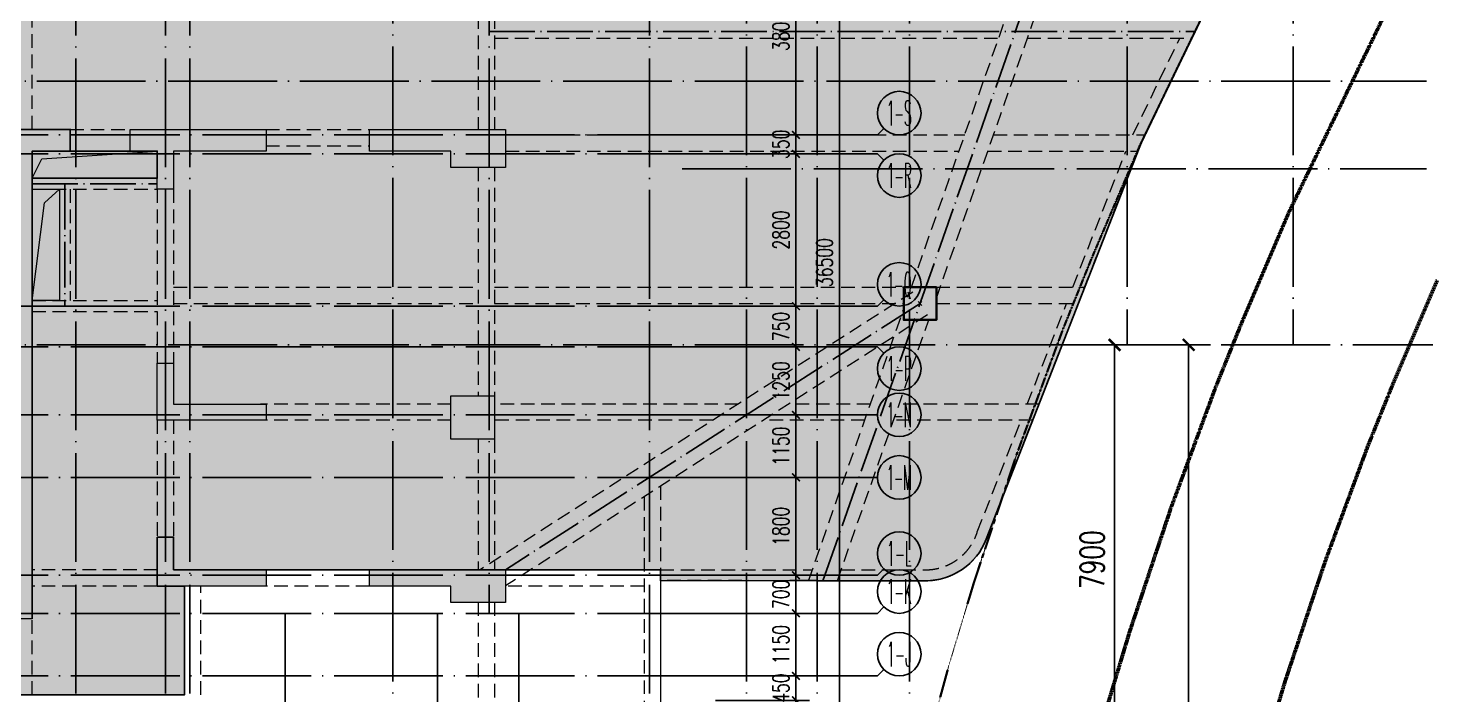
# Model space of a CAD drawing. Header units: millimetres. Extents: x 1089227 to 13101469, y 618865 to 10240562.
# Drawn here: x 2855673 to 2881501, y 4931275 to 4943538 of the extents above; entities that cross this region are included whole.
import ezdxf
from ezdxf.enums import TextEntityAlignment as Align

# ---------------------------------------------------------------- set-up
doc = ezdxf.new("R2010")
doc.units = ezdxf.units.MM
doc.header["$LTSCALE"] = 1000
doc.header["$PDMODE"] = 3
doc.header["$PDSIZE"] = 200
for name, pattern in [('A09-G-CTRL-用地红线+建筑退线_设计区$0$A02-G-MAIN-用地红线+退线_设计区$0$Redline1', [20, 10, -2, 2, -2, 2, -2]), ('A09-G-CTRL-用地红线+建筑退线_设计区$0$Controlline1', [12.799999999999999, 8, -1.6, 1.6, -1.6]), ('DOTE', [2.4200000000000004, 2, -0.2, 0.02, -0.2]), ('GB_DASHDOT3', [1.0675, 0.84, -0.105, 0.0175, -0.105]), ('HIDDEN', [0.375, 0.25, -0.125])]:
    doc.linetypes.add(name, pattern=pattern)
doc.layers.get('0').update_dxf_attribs({"linetype": 'CONTINUOUS'})
doc.layers.get('Defpoints').update_dxf_attribs({"linetype": 'CONTINUOUS'})
for name, color, linetype, lineweight in [('A09-G-CTRL-用地红线+建筑退线_设计区$0$Z-REDL(用地红线)', 10, 'CONTINUOUS', 60), ('A09-G-CTRL-用地红线+建筑退线_设计区$0$Z-REDL-CTRL(建筑控制线)', 40, 'CONTINUOUS', 35), ('S-BEAM-DASH', 4, 'HIDDEN', 0), ('S-BEAM-SE-DASH', 3, 'HIDDEN', 0), ('S-COLU', 30, 'CONTINUOUS', 0), ('S-HOLE', 11, 'CONTINUOUS', 0), ('S-SLAB-HATCH', 73, 'CONTINUOUS', 0), ('S-WALL', 31, 'CONTINUOUS', 0)]:
    doc.layers.add(name, color=color, linetype=linetype, lineweight=lineweight)
for name, color, linetype in [('AXIS', 3, 'CONTINUOUS'), ('AXIS_TEXT', 7, 'CONTINUOUS'), ('C-H', 8, 'CONTINUOUS'), ('DOTE', 1, 'DOTE'), ('PUB_DIM', 3, 'CONTINUOUS'), ('S-GRID-DE', 11, 'GB_DASHDOT3'), ('单形心', 4, 'CONTINUOUS'), ('降板范围', 7, 'CONTINUOUS')]:
    doc.layers.add(name, color=color, linetype=linetype)
doc.styles.add('_TCH_AXIS', font='COMPLEX', dxfattribs={"bigfont": 'AllInOneBig.shx'})
doc.styles.add('_TCH_DIM_T3', font='SIMPLEX', dxfattribs={"width": 0.7058823529411765, "bigfont": 'AllInOneBig.shx'})
doc.styles.add('COMPLEX', font='COMPLEX', dxfattribs={"bigfont": 'AllInOneBig.shx'})
doc.dimstyles.new('_TCH_ARCH&&100', dxfattribs={"dimtxt": 297.5, "dimasz": 100, "dimexe": 250, "dimexo": 300, "dimgap": 126.25, "dimtad": 1, "dimdec": 0, "dimzin": 0, "dimdsep": 46, "dimtxsty": '_TCH_DIM_T3', "dimblk": 'ARCHTICK', "dimcen": 0.09, "dimclrt": 7, "dimazin": 2, "dimtfac": 1, "dimtdec": 0, "dimtix": 1, "dimtmove": 2, "dimatfit": 3, "dimfxl": 0, "dimtolj": 1, "dimtzin": 0, "dimarcsym": 0})
doc.dimstyles.new('_TCH_ARCH&&150', dxfattribs={"dimtxt": 446.25, "dimasz": 150, "dimexe": 375, "dimexo": 450, "dimgap": 189.375, "dimtad": 1, "dimdec": 0, "dimzin": 0, "dimdsep": 46, "dimtxsty": '_TCH_DIM_T3', "dimblk": 'ARCHTICK', "dimcen": 0.09, "dimclrt": 7, "dimazin": 2, "dimtfac": 1, "dimtdec": 0, "dimtix": 1, "dimtmove": 2, "dimatfit": 3, "dimfxl": 0, "dimtolj": 1, "dimtzin": 0, "dimarcsym": 0})

# ---------------------------------------------------------------- blocks, each defined once
blk = doc.blocks.new('0323最综用地红线')
at = {"layer": 'A09-G-CTRL-用地红线+建筑退线_设计区$0$Z-REDL(用地红线)', "color": 1, "linetype": 'A09-G-CTRL-用地红线+建筑退线_设计区$0$A02-G-MAIN-用地红线+退线_设计区$0$Redline1', "ltscale": 0.0005}
for points in [[(8341278.149706203, 3653371.388004569), (8340462.010931809, 3651462.11654642), (8340004.334393818, 3650329.185751228), (8339215.015527565, 3648196.798420696), (8338481.52122267, 3645998.961733131), (8338065.23205312, 3644618.670703201), (8337678.077803928, 3643189.890948562), (8337310.381572563, 3641673.8106468), (8336945.234833796, 3639961.278060703), (8336652.743021805, 3638416.140999107), (8336242.152065117, 3635694.631294994), (8335993.727381069, 3633499.526473789), (8335758.206479866, 3630074.773941783), (8335732.871614773, 3627947.720077304), (8335760.837872107, 3625910.438091544), (8335912.992287952, 3623089.844353942), (8336083.901280243, 3621295.188365726), (8336291.333136398, 3619274.997278957), (8336618.218913395, 3616287.164337425), (8337494.146104176, 3608019.676716594), (8338970.06728657, 3602117.291040687), (8340239.28610738, 3597080.627106933), (8341549.866243202, 3591837.833986072), (8335780.753879864, 3582877.346134929)], [(8352117.609691245, 3682596.687970171), (8339195.550523872, 3655957.081904678), (8338546.777266354, 3654614.120111789), (8337691.661503015, 3652613.666057187), (8337206.208465151, 3651411.977417804), (8336384.698251523, 3649192.623432564), (8335621.951142864, 3646907.133869037), (8335180.756784557, 3645444.264643097), (8334772.031023985, 3643935.875950153), (8334385.051229537, 3642340.285912789), (8334003.997148126, 3640553.14813447), (8333694.670830247, 3638919.079971575), (8333267.431198169, 3636087.218271398), (8333005.328341289, 3633771.251776387), (8332759.433395878, 3630195.648368789), (8332732.626371861, 3627944.995609439), (8332761.947563195, 3625809.009581993), (8332920.665307333, 3622866.746798024), (8333098.4619452, 3620999.766035), (8333308.042842624, 3618958.645308513)]]:
    blk.add_lwpolyline(points, dxfattribs=at)
at = {"layer": 'A09-G-CTRL-用地红线+建筑退线_设计区$0$Z-REDL-CTRL(建筑控制线)', "linetype": 'A09-G-CTRL-用地红线+建筑退线_设计区$0$Controlline1', "ltscale": 0.0005, "flags": 128}
blk.add_lwpolyline([(8299567.093215616, 3686108.282333316), (8326626.071345838, 3675264.701116611), (8336400.445386032, 3687495.09449033), (8338982.67898412, 3690877.945131587), (8341712.356904473, 3688883.318211535), (8341723.503734514, 3688833.857688597), (8348491.686237419, 3681995.511745099), (8336495.293274839, 3657264.222515059), (8335815.404825329, 3655856.852219581), (8334921.31207266, 3653765.215568515), (8334408.082535523, 3652494.769084472), (8333554.380973475, 3650188.44844522), (8332762.381061722, 3647815.306005108), (8332296.281514066, 3646269.858583396), (8331865.984242821, 3644681.860952597), (8331459.720885061, 3643006.761179155), (8331062.759461192, 3641145.018208592), (8330736.598636917, 3639422.018944121), (8330292.710330297, 3636479.805248437), (8330016.929300602, 3634042.97707931), (8329760.660310352, 3630316.522796807), (8329732.381127472, 3627942.271141254), (8329763.057252809, 3625707.581072885), (8329928.33832519, 3622643.649241911), (8330113.022608265, 3620704.343704203), (8330324.752547091, 3618642.293338578), (8330652.693454684, 3615644.816191166), (8331571.697014747, 3606970.749864615), (8333150.616431344, 3600656.461908386), (8334419.781741403, 3595620.01031931), (8335099.155116553, 3592902.271848949), (8332161.887207123, 3588340.156958803), (8329462.184761038, 3587872.848112287), (8325134.79320927, 3587048.577428805), (8322509.766775178, 3586514.917590722), (8319524.683085377, 3585891.363979917), (8317926.196363418, 3585544.420633877), (8316578.084204761, 3585248.628358318), (8315534.906742402, 3585011.415251774), (8313299.550735274, 3584499.201774532), (8310791.315167504, 3583894.185977275), (8309251.031513101, 3583536.751752205), (8305739.795718898, 3582636.685002232), (8303918.33151557, 3582155.99132495), (8302103.552484466, 3581667.869902044), (8299703.371340921, 3581012.092592765), (8297226.877807559, 3580315.204628596), (8295056.006653248, 3579682.190365593), (8292997.737470317, 3579074.388334795), (8290642.814830927, 3578357.875615356), (8288572.283325966, 3577709.861031678), (8287590.605644056, 3577397.612891411), (8286161.346221207, 3576939.843686928), (8284503.08387851, 3576400.870583113), (8282623.713400322, 3575767.329120809), (8281086.11593048, 3575247.122003518), (8278146.172888153, 3574222.126995864), (8273894.176300137, 3572679.613708821), (8272470.530692287, 3572149.31682561), (8271088.879841806, 3571639.818242454), (8267887.753401484, 3570407.055361364), (8264331.194981564, 3568999.579160165), (8260702.431608967, 3567515.322565791), (8258549.454455587, 3566609.421738561), (8254947.269165111, 3565065.752374061), (8252184.535779869, 3563832.227339473), (8250834.401046311, 3563231.69634013), (8249176.009828395, 3562470.331946612), (8247994.321773401, 3561929.584294369), (8245505.133448753, 3560753.515431886), (8242980.130465874, 3559544.050589642), (8239800.857330593, 3558012.55615506), (8237959.030073505, 3557076.396117584), (8235838.324857459, 3555995.796814084), (8233384.113380876, 3554698.466140958), (8228449.726492155, 3552050.679836135), (8226177.936171644, 3550787.248203635), (8222141.398328939, 3548504.397308144), (8215629.389281142, 3544666.816968578), (8213710.477130046, 3543496.904743787), (8193656.548461433, 3531174.958731439), (8180322.029709456, 3522989.576904636), (8166408.32330324, 3514439.62460948), (8156991.327953783, 3508657.616485883), (8151138.069604708, 3505062.479060189), (8142685.350618959, 3507267.484605566), (8121170.549411217, 3545746.981619653), (8120724.270050891, 3546549.090152044), (8120232.617641913, 3547382.869809506), (8119271.970613617, 3548966.855575787), (8118108.402615755, 3550752.438236819), (8117067.317521801, 3552244.158747239), (8115806.191482066, 3553969.979561751), (8115672.150322764, 3554140.472888079), (8146430.595110897, 3575790.209937998), (8162145.917332578, 3587599.021763615), (8162295.486480026, 3588124.857475675), (8199863.46857093, 3615253.431720762), (8204214.912321947, 3618404.236077902), (8231584.37037266, 3638166.875597456), (8260590.431688452, 3655826.06599401), (8295375.504229994, 3680010.23527451)], close=True, dxfattribs=at)
blk = doc.blocks.new('_AXISO')
blk.add_circle((0, 0), 0.5)
at = {"layer": 'AXIS_TEXT', "style": 'COMPLEX', "width": 1.041666666666667}
blk.add_attdef('A', text='', height=0.56, dxfattribs=at).set_placement((-0.25, -0.28), (0.25, -0.28), align=Align.FIT)
blk = doc.blocks.new('_ArchTick')
at = {"color": 0, "linetype": 'ByBlock', "const_width": 0.3}
blk.add_lwpolyline([(-0.7071067811865476, -0.7071067811865476), (0.7071067811865476, 0.7071067811865476)], dxfattribs=at)
blk = doc.blocks.new('*D294')
at = {"layer": 'AXIS', "color": 0, "lineweight": -2, "transparency": 16777216}
for p, q in [((-7567.176527599804, 132263.4906528126), (-5040.675479373895, 132263.4906528126)), ((-5290.675479373903, 95763.49065281264), (-5290.675479373895, 132263.4906528126)), ((-7567.176527599804, 95763.49065281264), (-5040.675479373903, 95763.49065281264))]:
    blk.add_line(p, q, dxfattribs=at)
at = {"layer": 'Defpoints', "color": 0, "transparency": 16777216}
for p in [(-7867.176527599804, 132263.4906528126), (-5290.675479373895, 132263.4906528126), (-7867.176527599804, 95763.49065281264)]:
    blk.add_point(p, dxfattribs=at)
at = {"layer": 'AXIS', "color": 0, "lineweight": -2, "transparency": 16777216, "xscale": 100, "yscale": 100, "zscale": 100}
for p, rotation in [((-5290.675479373895, 132263.4906528126), 90), ((-5290.675479373903, 95763.49065281264), 270)]:
    blk.add_blockref('_ArchTick', p, dxfattribs=dict(at, rotation=rotation))
at = {"layer": 'AXIS', "color": 7, "transparency": 16777216, "insert": (-5565.675479373916, 114013.4906528126), "char_height": 297.5, "attachment_point": 5, "rotation": 90, "style": '_TCH_DIM_T3'}
blk.add_mtext('\\A1;36500', dxfattribs=at)
blk = doc.blocks.new('*D302')
at = {"layer": 'AXIS', "color": 0, "lineweight": -2, "transparency": 16777216}
for p, q in [((-7567.176527599804, 106413.4906528126), (-5840.675479373895, 106413.4906528126)), ((-6090.675479373895, 106413.4906528126), (-6090.675479373895, 106513.4906528126)), ((-6090.675479373895, 105963.4906528126), (-6090.675479373895, 106413.4906528126)), ((-7567.176527599804, 105963.4906528126), (-5840.675479373895, 105963.4906528126)), ((-6090.675479373895, 105963.4906528126), (-6090.675479373895, 105863.4906528126))]:
    blk.add_line(p, q, dxfattribs=at)
at = {"layer": 'Defpoints', "color": 0, "transparency": 16777216}
for p in [(-7867.176527599804, 106413.4906528126), (-6090.675479373895, 106413.4906528126), (-7867.176527599804, 105963.4906528126)]:
    blk.add_point(p, dxfattribs=at)
at = {"layer": 'AXIS', "color": 0, "lineweight": -2, "transparency": 16777216, "xscale": 100, "yscale": 100, "zscale": 100}
for p, rotation in [((-6090.675479373895, 106413.4906528126), 270), ((-6090.675479373895, 105963.4906528126), 90)]:
    blk.add_blockref('_ArchTick', p, dxfattribs=dict(at, rotation=rotation))
at = {"layer": 'AXIS', "color": 7, "transparency": 16777216, "insert": (-6365.675479373912, 106188.4906528126), "char_height": 297.5, "attachment_point": 5, "rotation": 90, "style": '_TCH_DIM_T3'}
blk.add_mtext('\\A1;450', dxfattribs=at)
blk = doc.blocks.new('*D303')
at = {"layer": 'AXIS', "color": 0, "lineweight": -2, "transparency": 16777216}
for p, q in [((-7567.176527599804, 107563.4906528126), (-5840.675479373895, 107563.4906528126)), ((-6090.675479373895, 106413.4906528126), (-6090.675479373895, 107563.4906528126)), ((-7567.176527599804, 106413.4906528126), (-5840.675479373895, 106413.4906528126))]:
    blk.add_line(p, q, dxfattribs=at)
at = {"layer": 'Defpoints', "color": 0, "transparency": 16777216}
for p in [(-7867.176527599804, 107563.4906528126), (-6090.675479373895, 107563.4906528126), (-7867.176527599804, 106413.4906528126)]:
    blk.add_point(p, dxfattribs=at)
at = {"layer": 'AXIS', "color": 0, "lineweight": -2, "transparency": 16777216, "xscale": 100, "yscale": 100, "zscale": 100}
for p, rotation in [((-6090.675479373895, 107563.4906528126), 90), ((-6090.675479373895, 106413.4906528126), 270)]:
    blk.add_blockref('_ArchTick', p, dxfattribs=dict(at, rotation=rotation))
at = {"layer": 'AXIS', "color": 7, "transparency": 16777216, "insert": (-6365.675479373912, 106988.4906528126), "char_height": 297.5, "attachment_point": 5, "rotation": 90, "style": '_TCH_DIM_T3'}
blk.add_mtext('\\A1;1150', dxfattribs=at)
blk = doc.blocks.new('*D304')
at = {"layer": 'AXIS', "color": 0, "lineweight": -2, "transparency": 16777216}
for p, q in [((-7567.176527599804, 108263.4906528126), (-5840.675479373895, 108263.4906528126)), ((-6090.675479373895, 108263.4906528126), (-6090.675479373895, 108363.4906528126)), ((-6090.675479373895, 107563.4906528126), (-6090.675479373895, 108263.4906528126)), ((-7567.176527599804, 107563.4906528126), (-5840.675479373895, 107563.4906528126)), ((-6090.675479373895, 107563.4906528126), (-6090.675479373895, 107463.4906528126))]:
    blk.add_line(p, q, dxfattribs=at)
at = {"layer": 'Defpoints', "color": 0, "transparency": 16777216}
for p in [(-7867.176527599804, 108263.4906528126), (-6090.675479373895, 108263.4906528126), (-7867.176527599804, 107563.4906528126)]:
    blk.add_point(p, dxfattribs=at)
at = {"layer": 'AXIS', "color": 0, "lineweight": -2, "transparency": 16777216, "xscale": 100, "yscale": 100, "zscale": 100}
for p, rotation in [((-6090.675479373895, 108263.4906528126), 270), ((-6090.675479373895, 107563.4906528126), 90)]:
    blk.add_blockref('_ArchTick', p, dxfattribs=dict(at, rotation=rotation))
at = {"layer": 'AXIS', "color": 7, "transparency": 16777216, "insert": (-6365.675479373912, 107913.4906528126), "char_height": 297.5, "attachment_point": 5, "rotation": 90, "style": '_TCH_DIM_T3'}
blk.add_mtext('\\A1;700', dxfattribs=at)
blk = doc.blocks.new('*D305')
at = {"layer": 'AXIS', "color": 0, "lineweight": -2, "transparency": 16777216}
for p, q in [((-7567.176527599804, 110063.4906528126), (-5840.675479373895, 110063.4906528126)), ((-6090.675479373896, 108263.4906528126), (-6090.675479373895, 110063.4906528126)), ((-7567.176527599804, 108263.4906528126), (-5840.675479373896, 108263.4906528126))]:
    blk.add_line(p, q, dxfattribs=at)
at = {"layer": 'Defpoints', "color": 0, "transparency": 16777216}
for p in [(-7867.176527599804, 110063.4906528126), (-6090.675479373895, 110063.4906528126), (-7867.176527599804, 108263.4906528126)]:
    blk.add_point(p, dxfattribs=at)
at = {"layer": 'AXIS', "color": 0, "lineweight": -2, "transparency": 16777216, "xscale": 100, "yscale": 100, "zscale": 100}
for p, rotation in [((-6090.675479373895, 110063.4906528126), 90), ((-6090.675479373896, 108263.4906528126), 270)]:
    blk.add_blockref('_ArchTick', p, dxfattribs=dict(at, rotation=rotation))
at = {"layer": 'AXIS', "color": 7, "transparency": 16777216, "insert": (-6365.675479373913, 109163.4906528126), "char_height": 297.5, "attachment_point": 5, "rotation": 90, "style": '_TCH_DIM_T3'}
blk.add_mtext('\\A1;1800', dxfattribs=at)
blk = doc.blocks.new('*D306')
at = {"layer": 'AXIS', "color": 0, "lineweight": -2, "transparency": 16777216}
for p, q in [((-7567.176527599804, 111213.4906528126), (-5840.675479373895, 111213.4906528126)), ((-6090.675479373895, 110063.4906528126), (-6090.675479373895, 111213.4906528126)), ((-7567.176527599804, 110063.4906528126), (-5840.675479373895, 110063.4906528126))]:
    blk.add_line(p, q, dxfattribs=at)
at = {"layer": 'Defpoints', "color": 0, "transparency": 16777216}
for p in [(-7867.176527599804, 111213.4906528126), (-6090.675479373895, 111213.4906528126), (-7867.176527599804, 110063.4906528126)]:
    blk.add_point(p, dxfattribs=at)
at = {"layer": 'AXIS', "color": 0, "lineweight": -2, "transparency": 16777216, "xscale": 100, "yscale": 100, "zscale": 100}
for p, rotation in [((-6090.675479373895, 111213.4906528126), 90), ((-6090.675479373895, 110063.4906528126), 270)]:
    blk.add_blockref('_ArchTick', p, dxfattribs=dict(at, rotation=rotation))
at = {"layer": 'AXIS', "color": 7, "transparency": 16777216, "insert": (-6365.675479373913, 110638.4906528126), "char_height": 297.5, "attachment_point": 5, "rotation": 90, "style": '_TCH_DIM_T3'}
blk.add_mtext('\\A1;1150', dxfattribs=at)
blk = doc.blocks.new('*D307')
at = {"layer": 'AXIS', "color": 0, "lineweight": -2, "transparency": 16777216}
for p, q in [((-7567.176527599804, 112463.4906528126), (-5840.675479373895, 112463.4906528126)), ((-6090.675479373895, 111213.4906528126), (-6090.675479373895, 112463.4906528126)), ((-7567.176527599804, 111213.4906528126), (-5840.675479373895, 111213.4906528126))]:
    blk.add_line(p, q, dxfattribs=at)
at = {"layer": 'Defpoints', "color": 0, "transparency": 16777216}
for p in [(-7867.176527599804, 112463.4906528126), (-6090.675479373895, 112463.4906528126), (-7867.176527599804, 111213.4906528126)]:
    blk.add_point(p, dxfattribs=at)
at = {"layer": 'AXIS', "color": 0, "lineweight": -2, "transparency": 16777216, "xscale": 100, "yscale": 100, "zscale": 100}
for p, rotation in [((-6090.675479373895, 112463.4906528126), 90), ((-6090.675479373895, 111213.4906528126), 270)]:
    blk.add_blockref('_ArchTick', p, dxfattribs=dict(at, rotation=rotation))
at = {"layer": 'AXIS', "color": 7, "transparency": 16777216, "insert": (-6365.675479373912, 111838.4906528126), "char_height": 297.5, "attachment_point": 5, "rotation": 90, "style": '_TCH_DIM_T3'}
blk.add_mtext('\\A1;1250', dxfattribs=at)
blk = doc.blocks.new('*D308')
at = {"layer": 'AXIS', "color": 0, "lineweight": -2, "transparency": 16777216}
for p, q in [((-7567.176527599804, 113213.4906528126), (-5840.675479373895, 113213.4906528126)), ((-6090.675479373895, 113213.4906528126), (-6090.675479373895, 113313.4906528126)), ((-6090.675479373896, 112463.4906528126), (-6090.675479373895, 113213.4906528126)), ((-7567.176527599804, 112463.4906528126), (-5840.675479373896, 112463.4906528126)), ((-6090.675479373896, 112463.4906528126), (-6090.675479373896, 112363.4906528126))]:
    blk.add_line(p, q, dxfattribs=at)
at = {"layer": 'Defpoints', "color": 0, "transparency": 16777216}
for p in [(-7867.176527599804, 113213.4906528126), (-6090.675479373895, 113213.4906528126), (-7867.176527599804, 112463.4906528126)]:
    blk.add_point(p, dxfattribs=at)
at = {"layer": 'AXIS', "color": 0, "lineweight": -2, "transparency": 16777216, "xscale": 100, "yscale": 100, "zscale": 100}
for p, rotation in [((-6090.675479373895, 113213.4906528126), 270), ((-6090.675479373896, 112463.4906528126), 90)]:
    blk.add_blockref('_ArchTick', p, dxfattribs=dict(at, rotation=rotation))
at = {"layer": 'AXIS', "color": 7, "transparency": 16777216, "insert": (-6365.675479373913, 112838.4906528126), "char_height": 297.5, "attachment_point": 5, "rotation": 90, "style": '_TCH_DIM_T3'}
blk.add_mtext('\\A1;750', dxfattribs=at)
blk = doc.blocks.new('*D309')
at = {"layer": 'AXIS', "color": 0, "lineweight": -2, "transparency": 16777216}
for p, q in [((-7567.176527599804, 116013.4906528126), (-5840.675479373895, 116013.4906528126)), ((-6090.675479373895, 113213.4906528126), (-6090.675479373895, 116013.4906528126)), ((-7567.176527599804, 113213.4906528126), (-5840.675479373895, 113213.4906528126))]:
    blk.add_line(p, q, dxfattribs=at)
at = {"layer": 'Defpoints', "color": 0, "transparency": 16777216}
for p in [(-7867.176527599804, 116013.4906528126), (-6090.675479373895, 116013.4906528126), (-7867.176527599804, 113213.4906528126)]:
    blk.add_point(p, dxfattribs=at)
at = {"layer": 'AXIS', "color": 0, "lineweight": -2, "transparency": 16777216, "xscale": 100, "yscale": 100, "zscale": 100}
for p, rotation in [((-6090.675479373895, 116013.4906528126), 90), ((-6090.675479373895, 113213.4906528126), 270)]:
    blk.add_blockref('_ArchTick', p, dxfattribs=dict(at, rotation=rotation))
at = {"layer": 'AXIS', "color": 7, "transparency": 16777216, "insert": (-6365.675479373913, 114613.4906528126), "char_height": 297.5, "attachment_point": 5, "rotation": 90, "style": '_TCH_DIM_T3'}
blk.add_mtext('\\A1;2800', dxfattribs=at)
blk = doc.blocks.new('*D310')
at = {"layer": 'AXIS', "color": 0, "lineweight": -2, "transparency": 16777216}
for p, q in [((-7567.176527599804, 116363.4906528126), (-5840.675479373895, 116363.4906528126)), ((-6090.675479373895, 116363.4906528126), (-6090.675479373895, 116463.4906528126)), ((-6090.675479373895, 116013.4906528126), (-6090.675479373895, 116363.4906528126)), ((-7567.176527599804, 116013.4906528126), (-5840.675479373895, 116013.4906528126)), ((-6090.675479373895, 116013.4906528126), (-6090.675479373895, 115913.4906528126))]:
    blk.add_line(p, q, dxfattribs=at)
at = {"layer": 'Defpoints', "color": 0, "transparency": 16777216}
for p in [(-7867.176527599804, 116363.4906528126), (-6090.675479373895, 116363.4906528126), (-7867.176527599804, 116013.4906528126)]:
    blk.add_point(p, dxfattribs=at)
at = {"layer": 'AXIS', "color": 0, "lineweight": -2, "transparency": 16777216, "xscale": 100, "yscale": 100, "zscale": 100}
for p, rotation in [((-6090.675479373895, 116363.4906528126), 270), ((-6090.675479373895, 116013.4906528126), 90)]:
    blk.add_blockref('_ArchTick', p, dxfattribs=dict(at, rotation=rotation))
at = {"layer": 'AXIS', "color": 7, "transparency": 16777216, "insert": (-6365.675479373913, 116188.4906528126), "char_height": 297.5, "attachment_point": 5, "rotation": 90, "style": '_TCH_DIM_T3'}
blk.add_mtext('\\A1;350', dxfattribs=at)
blk = doc.blocks.new('*D311')
at = {"layer": 'AXIS', "color": 0, "lineweight": -2, "transparency": 16777216}
for p, q in [((-7567.176527599804, 120163.4906528126), (-5840.675479373895, 120163.4906528126)), ((-6090.675479373896, 116363.4906528126), (-6090.675479373895, 120163.4906528126)), ((-7567.176527599804, 116363.4906528126), (-5840.675479373896, 116363.4906528126))]:
    blk.add_line(p, q, dxfattribs=at)
at = {"layer": 'Defpoints', "color": 0, "transparency": 16777216}
for p in [(-7867.176527599804, 120163.4906528126), (-6090.675479373895, 120163.4906528126), (-7867.176527599804, 116363.4906528126)]:
    blk.add_point(p, dxfattribs=at)
at = {"layer": 'AXIS', "color": 0, "lineweight": -2, "transparency": 16777216, "xscale": 100, "yscale": 100, "zscale": 100}
for p, rotation in [((-6090.675479373895, 120163.4906528126), 90), ((-6090.675479373896, 116363.4906528126), 270)]:
    blk.add_blockref('_ArchTick', p, dxfattribs=dict(at, rotation=rotation))
at = {"layer": 'AXIS', "color": 7, "transparency": 16777216, "insert": (-6365.675479373914, 118263.4906528126), "char_height": 297.5, "attachment_point": 5, "rotation": 90, "style": '_TCH_DIM_T3'}
blk.add_mtext('\\A1;3800', dxfattribs=at)
blk = doc.blocks.new('*D529')
at = {"layer": 'Defpoints', "color": 0, "transparency": 16777216}
for p in [(-408.3720060763881, 112500.0000000033), (-231.6454008622095, 112500.0000000033), (-408.3720060763881, 104600)]:
    blk.add_point(p, dxfattribs=at)
at = {"layer": 'PUB_DIM', "color": 0, "lineweight": -2, "transparency": 16777216}
for p, q in [((-231.6454008622113, 104600), (-231.6454008622095, 112500.0000000033)), ((41.62799392361197, 112500.0000000033), (143.3545991377905, 112500.0000000033)), ((41.62799392361192, 104600), (143.3545991377888, 104600))]:
    blk.add_line(p, q, dxfattribs=at)
at = {"layer": 'PUB_DIM', "color": 0, "lineweight": -2, "transparency": 16777216, "xscale": 150, "yscale": 150, "zscale": 150}
for p, rotation in [((-231.6454008622095, 112500.0000000033), 90), ((-231.6454008622113, 104600), 270)]:
    blk.add_blockref('_ArchTick', p, dxfattribs=dict(at, rotation=rotation))
at = {"layer": 'PUB_DIM', "color": 7, "transparency": 16777216, "insert": (-644.1454008622279, 108550.0000000016), "char_height": 446.25, "attachment_point": 5, "rotation": 90, "style": '_TCH_DIM_T3'}
blk.add_mtext('\\A1;7900', dxfattribs=at)
blk = doc.blocks.new('*D398')
at = {"layer": 'Defpoints', "color": 0, "transparency": 16777216}
for p in [(-2027.289281083271, 112500.0000000033), (1129.354820819572, 112500.0000000033), (-2027.289281083271, 65100.00000000186)]:
    blk.add_point(p, dxfattribs=at)
at = {"layer": 'PUB_DIM', "color": 0, "lineweight": -2, "transparency": 16777216}
for p, q in [((-1577.289281083271, 112500.0000000033), (1504.354820819572, 112500.0000000033)), ((1129.354820819561, 65100.00000000186), (1129.354820819572, 112500.0000000033)), ((-1577.289281083271, 65100.00000000186), (1504.354820819561, 65100.00000000186))]:
    blk.add_line(p, q, dxfattribs=at)
at = {"layer": 'PUB_DIM', "color": 0, "lineweight": -2, "transparency": 16777216, "xscale": 150, "yscale": 150, "zscale": 150}
for p, rotation in [((1129.354820819572, 112500.0000000033), 90), ((1129.354820819561, 65100.00000000186), 270)]:
    blk.add_blockref('_ArchTick', p, dxfattribs=dict(at, rotation=rotation))
at = {"layer": 'PUB_DIM', "color": 7, "transparency": 16777216, "insert": (716.8548208195521, 88800.00000000256), "char_height": 446.25, "attachment_point": 5, "rotation": 90, "style": '_TCH_DIM_T3'}
blk.add_mtext('\\A1;47400', dxfattribs=at)
blk = doc.blocks.new('QZ-TL-0808')
at = {"layer": 'C-H'}
for points in [[(19800.02810977306, 20300.01574504562), (20500.02810977306, 20300.01574504562), (20500.02810977306, 20700.01574504562), (19500.02810977306, 20700.01574504562), (19500.02810977306, 19198.01574504562), (17300.02810977306, 19198.01574504562), (17300.02810977306, 20100.01574504562), (17500.02810977306, 20100.01574504562), (17500.02810977306, 20700.01574504562), (17100.02810977306, 20700.01574504562), (17100.02810977306, 18499.53918254562), (17300.02810977306, 18499.53918254562), (17300.02810977306, 18998.01574504562), (19500.02810977306, 18998.01574504562), (19500.02810977306, 16800.01574504562), (17300.02810977306, 16800.01574504562), (17300.02810977306, 17300.36730754562), (17100.02810977306, 17300.01574504562), (17100.02810977306, 16101.01574504562), (17300.02810977306, 16101.01574504562), (17300.02810977306, 16600.01574504562), (19500.02810977306, 16600.01574504562), (19500.02810977306, 14400.01574504562), (17300.02810977306, 14400.01574504562), (17300.02810977306, 14900.20324504562), (17100.02810977306, 14900.20324504562), (17100.02810977306, 13699.53918254562), (17300.02810977306, 13701.01574504562), (17300.02810977306, 14200.01574504562), (19500.02810977306, 14200.01574504562), (19500.02810977306, 12000.01574504562), (17300.02810977306, 12000.01574504562), (17300.02810977306, 12500.01574504562), (17100.02810977306, 12500.01574504562), (17100.02810977306, 11700.01574504562), (19800.02810977306, 11700.01574504562)], [(22100.02810977306, 19600.01574504562), (22100.02810977306, 20300.01574504562), (21600.02810977306, 20300.01574504562), (21600.02810977306, 20700.01574504562), (24100.23123477306, 20700.01574504562), (24100.23123477306, 20300.01574504562), (22400.02810977306, 20300.01574504562), (22400.02810977306, 19600.01574504562)], [(26000.02810977306, 20700.01574504562), (28500.23123477306, 20700.01574504562), (28500.23123477306, 20000.01574504562), (27500.23123477306, 20000.01574504562), (27500.23123477306, 20300.01574504562), (26000.02810977306, 20300.01574504562)], [(22100.02810977306, 15349.35949504562), (22100.02810977306, 16399.35949504562), (22400.02810977306, 16399.35949504562), (22400.02810977306, 15649.35949504562), (24100.23123477306, 15649.35949504562), (24100.23123477306, 15349.35949504562)], [(27500.23123477306, 15800.35949504562), (28300.23123477306, 15800.35949504562), (28300.23123477306, 15000.35949504562), (27500.23123477306, 15000.35949504562)], [(22100.02810977306, 12300.01574504562), (22100.02810977306, 13200.01574504562), (22400.02810977306, 13200.01574504562), (22400.02810977306, 12600.01574504562), (24100.23123477306, 12600.01574504562), (24100.23123477306, 12300.01574504562)], [(26000.23123477306, 12600.01574504562), (28500.23123477306, 12600.01574504562), (28500.23123477306, 12000.01574504562), (27500.23123477306, 12000.01574504562), (27500.23123477306, 12300.01574504562), (26000.23123477306, 12300.01574504562)]]:
    blk.add_hatch(color=256, dxfattribs=at).paths.add_polyline_path(points)
at = {"layer": 'S-WALL'}
for points in [[(19500.02810977306, 20700.01574504562), (20500.02810977306, 20700.01574504562), (20500.02810977306, 20300.01574504562), (19800.02810977306, 20300.01574504562), (19800.02810977306, 11700.01574504562), (17100.02810977306, 11700.01574504562)], [(22100.02810977306, 19600.01574504562), (22100.02810977306, 20300.01574504562), (21600.02810977306, 20300.01574504562), (21600.02810977306, 20700.01574504562), (24100.23123477306, 20700.01574504562), (24100.23123477306, 20300.01574504562), (22400.02810977306, 20300.01574504562), (22400.02810977306, 19600.01574504562), (22100.02810977306, 19600.01574504562)], [(26000.02810977306, 20700.01574504562), (28500.23123477306, 20700.01574504562), (28500.23123477306, 20000.01574504562), (27500.23123477306, 20000.01574504562), (27500.23123477306, 20300.01574504562), (26000.02810977306, 20300.01574504562), (26000.02810977306, 20700.01574504562)], [(22100.02810977306, 15349.35949504562), (22100.02810977306, 16399.35949504562), (22400.02810977306, 16399.35949504562), (22400.02810977306, 15649.35949504562), (24100.23123477306, 15649.35949504562), (24100.23123477306, 15349.35949504562), (22100.02810977306, 15349.35949504562)], [(22100.02810977306, 12300.01574504562), (22100.02810977306, 13200.01574504562), (22400.02810977306, 13200.01574504562), (22400.02810977306, 12600.01574504562), (24100.23123477306, 12600.01574504562), (24100.23123477306, 12300.01574504562), (22100.02810977306, 12300.01574504562)], [(26000.23123477306, 12600.01574504562), (28500.23123477306, 12600.01574504562), (28500.23123477306, 12000.01574504562), (27500.23123477306, 12000.01574504562), (27500.23123477306, 12300.01574504562), (26000.23123477306, 12300.01574504562), (26000.23123477306, 12600.01574504562)]]:
    blk.add_lwpolyline(points, dxfattribs=at)
blk.add_lwpolyline([(27500.23123477306, 15800.35949504562), (28300.23123477306, 15800.35949504562), (28300.23123477306, 15000.35949504562), (27500.23123477306, 15000.35949504562)], close=True, dxfattribs=at)
blk = doc.blocks.new('BANWANG_XINGXIN')
at = {"color": 0}
for points in [[(0.7071067811921239, 0.707106781177572), (-0.7071067811921239, -0.7071067811848479)], [(-0.7071067811921239, 0.707106781177572), (0.7071067811921239, -0.7071067811848479)]]:
    blk.add_lwpolyline(points, dxfattribs=at)
blk = doc.blocks.new('1F柱网-0808')
at = {"layer": 'S-COLU', "lineweight": 35}
blk.add_lwpolyline([(181304.3172067581, 166253.9935651682), (180704.3172067562, 166253.9935651682), (180704.3172067562, 165653.9935651682), (181304.3172067581, 165653.9935651682)], close=True, dxfattribs=at)
blk.add_blockref('QZ-TL-0808', (144880.3964356007, 148456.8497164641))
at = {"layer": '单形心', "xscale": 50, "yscale": 50, "zscale": 50}
blk.add_blockref('BANWANG_XINGXIN', (181004.3172067571, 165953.9935651692), dxfattribs=at)
blk = doc.blocks.new('2FJGBZ')
at = {"layer": 'S-SLAB-HATCH'}
h = blk.add_hatch(dxfattribs=at)
h.set_pattern_fill('FLEX', color=256, scale=50)
h.set_pattern_definition([(0, (-6326317.142432513, 1683260.446538338), (0, 317.5), [317.5, -317.5]), (45, (-6325999.642432513, 1683260.446538338), (2.220446049250313e-14, 317.5001371409153), [79.375, -290.263, 79.375, -449.013])])
edge = h.paths.add_edge_path()
edge.add_line((162230.4245430138, 169156.9530839361), (162230.4264998455, 173258.125932659))
edge.add_line((162230.4264998455, 173258.125932659), (164180.4207143439, 173258.0883259363))
edge.add_line((164180.4207143439, 173258.0883259363), (164180.4187597064, 173556.8654615087))
edge.add_line((164180.4187597064, 173556.8654615087), (165681.0091462238, 173556.8654615087))
edge.add_line((165681.0091462238, 173556.8654615087), (165680.4245492853, 178956.8654615087))
edge.add_line((165680.4245492853, 178956.8654615087), (165380.4245431814, 178956.9056094894))
edge.add_line((165380.4245431814, 178956.9056094894), (165381.0090917032, 179256.8898688648))
edge.add_line((165381.0090917032, 179256.8898688648), (165380.4245453691, 185056.8654615274))
edge.add_line((165380.4245453691, 185056.8654615274), (165880.2437342294, 185056.8654615274))
edge.add_line((165880.2437342294, 185056.8654615274), (165880.2437342294, 185456.8654615087))
edge.add_line((165880.2437342294, 185456.8654615087), (165880.4231809434, 185856.8683600016))
edge.add_line((165880.4231809434, 185856.8683600016), (166580.4231885485, 185856.8654615106))
edge.add_line((166580.4231885485, 185856.8654615106), (169679.5182953691, 185856.8654615106))
edge.add_line((169679.5182953691, 185856.8654615106), (169680.424545371, 187081.8654570924))
edge.add_line((169680.424545371, 187081.8654570924), (189563.1251764614, 187081.8654310293))
edge.add_arc((189563.1251764614, 186381.8654310293), 700, 0, 90, ccw=False)
edge.add_line((190263.1251764614, 186381.8654310293), (190261.1386369616, 179621.8685087003))
edge.add_line((190261.1386369616, 179621.8685087003), (185090.4928222662, 168953.0217371397))
edge.add_line((185090.4928222662, 168953.0217371397), (182222.3972696383, 161619.7759539122))
edge.add_arc((181104.831717914, 162056.8654615544), 1200.000000038212, 270.00010095286393, 338.6391042129307, ccw=False)
edge.add_line((181104.8338322658, 160856.8654615181), (179111.1296080668, 160856.8654615236))
edge.add_line((179111.1296080668, 160856.8654615236), (179111.1296080668, 160858.3748085452))
edge.add_line((179111.1296080668, 160858.3748085452), (178611.1296080668, 160858.3748085452))
edge.add_line((178611.1296080668, 160858.3748085452), (178611.1296080668, 160858.8898769757))
edge.add_line((178611.1296080668, 160858.8898769757), (176230.4245448699, 160856.8654615274))
edge.add_line((176230.4245448699, 160856.8654615274), (176230.4245453179, 161058.1430782126))
edge.add_line((176230.4245453179, 161058.1430782126), (170881.9935069764, 161058.2395215826))
edge.add_line((170881.9935069764, 161058.2395215826), (167281.7903819764, 161058.2395215826))
edge.add_line((167281.7903819764, 161058.2395215826), (167280.4245453607, 161658.2395215826))
edge.add_line((167280.4245453607, 161658.2395215826), (166980.4245453738, 161656.8654649276))
edge.add_line((166980.4245453738, 161656.8654649276), (166980.4245453738, 160756.8654615087))
edge.add_line((166980.4245453738, 160756.8654615087), (167480.4245453607, 160756.8654615087))
edge.add_line((167480.4245453607, 160756.8654615087), (167480.4245452816, 158756.8654615311))
edge.add_line((167480.4245452816, 158756.8654615311), (161981.7903819764, 158758.1535840826))
edge.add_line((161981.7903819764, 158758.1535840826), (161981.7903819764, 160158.2395215826))
edge.add_line((161981.7903819764, 160158.2395215826), (164681.7903819764, 160162.2754389001))
edge.add_line((164681.7903819764, 160162.2754389001), (164681.7903819764, 168756.8654615087))
edge.add_line((164681.7903819764, 168756.8654615087), (165381.7903819764, 168758.2395215826))
edge.add_line((165381.7903819764, 168758.2395215826), (165381.7903819764, 169158.2395215826))
edge.add_line((165381.7903819764, 169158.2395215826), (162230.4245430138, 169156.9530839361))
h.paths.add_polyline_path([(184966.7470941683, 186785.1691450197), (181863.1251849467, 186785.1719805058), (181863.1251849476, 181181.8657834968), (184963.2499690335, 181181.8651306303)], flags=16)
h.paths.add_polyline_path([(187362.3758535068, 184581.8658074737), (187363.1251848089, 186783.1101301825), (185166.7458480513, 186783.1101301825), (185165.9965167493, 184581.8658074737)], flags=16)
at = {"layer": 'S-BEAM-DASH'}
for p, q in [((180844.5124606816, 166253.9935651682), (184272.3181924298, 176039.299400623)), ((181304.3172067581, 166054.2068630373), (184725.1613028236, 175819.6394210644)), ((172881.2123688776, 172756.9530805042), (172881.2123688776, 169156.8898616945)), ((173181.2123688776, 172756.9530805042), (173181.2123688776, 169156.8898616945)), ((164681.0371944681, 169156.8477072781), (164681.0371650327, 172156.8898610687)), ((173181.2118252367, 170831.9214711003), (182448.1526154419, 170831.8811680181)), ((182977.9421035526, 170831.8788638981), (186001.0726593742, 170831.8657159265)), ((165381.009088533, 169156.8898725547), (166480.4245453738, 169156.8654615087)), ((168980.6276703738, 169156.8654615087), (170880.4245453738, 169156.8898655074)), ((173381.2122127451, 169056.8898616945), (181826.3707850194, 169056.8898616945)), ((182356.1610802654, 169056.8898616936), (185140.8324039485, 169056.8898616945)), ((165382.3749251356, 168758.2639326276), (166481.7903819764, 168758.2395215826)), ((168980.6315240487, 168856.8654615339), (170880.4283990487, 168856.8898655325)), ((173381.2122127451, 168756.8898616945), (181721.2803834714, 168756.8898616945)), ((182251.0706787175, 168756.8898616945), (185013.7839574171, 168756.8898616945)), ((172881.2123688757, 168456.8654615087), (172881.2123688757, 164258.5832715826)), ((173181.2123688757, 168456.8654615087), (173181.9935069764, 164258.5832715826)), ((164681.7903819764, 168256.8654615292), (166981.7903819764, 168256.8654615292)), ((164681.7903819764, 168056.8654615292), (166981.7903819764, 168056.8654615292)), ((165180.4245452555, 168056.8654565699), (165180.4245442888, 166006.8654612927)), ((165380.4245452555, 168056.8654564749), (165380.4245442888, 166006.8654611977)), ((166980.4245453738, 168056.8652425809), (166980.4245438632, 164856.209211627)), ((167280.4245468844, 168056.8652424626), (167280.4245453738, 164856.2092115087)), ((167280.4245460322, 166253.9935651692), (172881.2123688757, 166253.9935651682)), ((180869.2345128469, 166164.3567411425), (172917.5198696516, 161058.2395215826)), ((173181.6222382206, 166253.9935651682), (180704.3172067562, 166253.9935651682)), ((181304.3172067581, 166253.9935651682), (184016.5314385612, 166253.9935651682)), ((164681.7903819764, 166006.8654615274), (166980.4245444061, 166006.8654604424)), ((167280.4245458907, 165953.9935651682), (172881.2123688748, 165953.9935651682)), ((173181.6780566284, 165953.9935651682), (180704.3172067562, 165953.9935651682)), ((178954.08873556, 160857.4291865081), (180704.3172067562, 165853.7802673038)), ((181304.3172067581, 165953.9935651682), (183917.5470876629, 165953.9935651682)), ((164681.7903818814, 165806.8654615274), (166980.4245443111, 165806.8654604424)), ((181139.3999006674, 165743.630389194), (173381.9935069764, 160762.2863466423)), ((179483.8303917991, 160857.290337462), (181164.1219528308, 165653.9935651682)), ((172381.9935069764, 164106.2338384455), (168881.2122125626, 164106.2338384455)), ((177664.1365256347, 164106.2338384455), (173180.6276703738, 164106.2338384455)), ((180092.1493536439, 164106.2338384455), (178589.4956251765, 164106.2338384455)), ((183194.8723524641, 164106.2338384455), (180621.9396488899, 164106.2338384455)), ((166980.4245243501, 163806.2094276203), (166980.4245453738, 161656.8654649276)), ((167280.4245243501, 163806.2094305549), (167280.4245453738, 161656.8654678622)), ((172381.9935069764, 163806.2338384455), (168881.2122125626, 163806.2338384455)), ((177196.9489758043, 163806.2338384455), (173180.6276703738, 163806.2338384455)), ((179987.058952095, 163806.2338384455), (178122.3080753461, 163806.2338384455)), ((183073.5258492734, 163806.2338384455), (180516.849247341, 163806.2338384446)), ((172881.2124068849, 163458.5832715826), (172881.2124068849, 161056.8898730623)), ((173181.2124068849, 163457.2092115087), (173181.2124068849, 161056.8898730623)), ((176230.424601607, 162591.3790283669), (176230.4245517924, 161056.8654615264)), ((175930.4245953532, 162398.7369044311), (175930.4243992148, 156356.90274987)), ((166980.4245453738, 161056.8654615087), (164680.5374569036, 161056.8654615087)), ((170880.6276703738, 161056.8654615087), (168980.6276703719, 161056.8654615097)), ((176230.4245518334, 161058.1430782117), (179024.1425711624, 161057.4108249005)), ((179553.8842274025, 161057.2719758553), (181104.8317179475, 161056.8654615162)), ((166980.4245453738, 160756.8654615087), (164680.5374569036, 160756.8654615087)), ((167481.0090831593, 158756.7598296413), (167480.424545371, 160756.8654615087)), ((167781.009070348, 158756.8475056756), (167780.4245325588, 160756.9531375431)), ((170880.6276703738, 160756.8654615087), (168980.6276703719, 160756.8654615097)), ((175930.3983346354, 160758.2217137758), (173381.1860018559, 160758.8898804104)), ((181104.8317179475, 160856.8654615162), (176230.4245453412, 160858.1430782126)), ((172881.207511791, 160458.2395215826), (172881.002440488, 156356.9352412103)), ((173181.2075121664, 160458.2395215826), (173181.0024401136, 156356.9202407654)), ((164681.009030873, 158756.8657084135), (164680.4244930856, 160156.9907084135))]:
    blk.add_line(p, q, dxfattribs=at)
at = {"layer": 'S-BEAM-DASH', "linetype": 'Continuous'}
for p, q in [((173381.2122125644, 161058.8898769757), (176230.4245518334, 161058.1430782126)), ((176230.4245517924, 161056.8654615264), (176230.4243992148, 156356.9027401311))]:
    blk.add_line(p, q, dxfattribs=at)
at = {"layer": 'S-BEAM-SE-DASH'}
for points in [[(181104.8317179475, 160856.8654615162, 0.3248482111787543), (182246.0035900511, 161685.7499022661), (185047.2390864138, 168863.7741853548), (190261.1375605576, 179626.4159503868)], [(181104.8317179475, 161056.8654615162, 0.3263703138888109), (182057.4962871112, 161752.842076459), (182858.835717679, 163806.2338384455)]]:
    blk.add_lwpolyline(points, format="xyb", dxfattribs=at)
for points in [[(184918.5599795152, 169056.8898616945), (185778.4370569577, 170831.8666841965)], [(183814.0778793991, 166253.9935651682), (184790.8371759728, 168756.8898616945)], [(182975.9111991432, 164106.2338384455), (183697.002397934, 165953.9935651682)]]:
    blk.add_lwpolyline(points, dxfattribs=at)
at = {"layer": 'S-GRID-DE'}
for p, q in [((179218.9595636819, 160857.359761985), (184581.9372537909, 176166.9720893139)), ((173080.4245453756, 170956.8654615162), (186061.2248391006, 170956.8654615162)), ((164681.7903819764, 168156.8654615292), (166981.7903819764, 168156.8654615292)), ((165280.4245453039, 168156.8654615292), (165280.4245442413, 165906.8654612452)), ((164681.7903819289, 165906.8654615274), (166980.4245443586, 165906.8654604424)), ((181004.3172067571, 165953.9935651682), (173381.2122125644, 161058.8898769757))]:
    blk.add_line(p, q, dxfattribs=at)
at = {"layer": 'S-HOLE'}
for points in [[(164680.4245453598, 168256.8654590081), (164854.9376188042, 168614.849116683), (166981.7903819764, 168758.2395215826)], [(164680.4245453598, 166006.8654583646), (164907.6251847064, 167803.8748087147), (165180.4245442888, 168056.8654556731)]]:
    blk.add_lwpolyline(points, dxfattribs=at)
blk.add_lwpolyline([(164681.7903819764, 168056.8654615292), (165180.4245442888, 168056.8654615292), (165180.4245442888, 166006.8654612917), (164681.7903819764, 166006.8654612917)], close=True, dxfattribs=at)
at = {"layer": '降板范围'}
blk.add_lwpolyline([(190261.1386369616, 179621.8685087003), (185090.4928222662, 168953.0217371397), (182222.3972696383, 161619.7759539122, -0.3087820826352377), (181104.8338322658, 160856.8654615181), (179111.1296080668, 160856.8654615236), (179111.1296080668, 160858.3748085452), (178611.1296080668, 160858.3748085452), (178611.1296080668, 160858.8898769757), (176230.4245448699, 160856.8654615274), (176230.4245453179, 161058.1430782126), (170881.9935069764, 161058.2395215826), (167281.7903819764, 161058.2395215826), (167280.4245453607, 161658.2395215826), (166980.4245453738, 161656.8654649276), (166980.4245453738, 160756.8654615087), (167480.4245453607, 160756.8654615087), (167480.4245452816, 158756.8654615311), (161981.7903819764, 158758.1535840826)], format="xyb", dxfattribs=at)
blk.add_lwpolyline([(161981.7903819764, 160158.2395215826), (164681.7903819764, 160162.2754389001), (164681.7903819764, 168756.8654615087), (165381.7903819764, 168758.2395215826), (165381.7903819764, 169158.2395215826), (162230.4245430138, 169156.9530839361)], dxfattribs=at)
blk.add_lwpolyline([(164681.7903819764, 168756.8654615087), (166980.4245453738, 168756.8654615087), (166980.4245453738, 168256.8654615292), (164681.7903819764, 168256.8654615292)], close=True, dxfattribs=at)
blk.add_blockref('1F柱网-0808', (0, 0))
blk = doc.blocks.new('塔楼轴网260428')
at = {"layer": 'AXIS'}
for p, q in [((-7867.176527599804, 116363.4906528126), (-4590.67547937762, 116363.4906528126)), ((-4473.518191852607, 116480.6479403381), (-4590.67547937762, 116363.4906528126)), ((-7867.176527599804, 116013.4906528126), (-4590.67547937762, 116013.4906528126)), ((-4473.518191852607, 115896.3333652872), (-4590.67547937762, 116013.4906528126)), ((-7867.176527599804, 113213.4906528126), (-4590.67547937762, 113213.4906528126)), ((-4473.518191852607, 113330.6479403381), (-4590.67547937762, 113213.4906528126)), ((-7867.176527599804, 112463.4906528126), (-4590.67547937762, 112463.4906528126)), ((-4473.518191852607, 112346.3333652872), (-4590.67547937762, 112463.4906528126)), ((-7867.176527599804, 111213.4906528126), (-4590.67547937762, 111213.4906528126)), ((-7867.176527599804, 110063.4906528126), (-4590.67547937762, 110063.4906528126)), ((-7867.176527599804, 108263.4906528126), (-4590.67547937762, 108263.4906528126)), ((-4473.518191852607, 108380.6479403381), (-4590.67547937762, 108263.4906528126)), ((-7867.176527599804, 107563.4906528126), (-4590.67547937762, 107563.4906528126)), ((-4473.518191852607, 107680.6479403381), (-4590.67547937762, 107563.4906528126)), ((-7867.176527599804, 106413.4906528126), (-4590.67547937762, 106413.4906528126)), ((-4473.518191852607, 106530.6479403381), (-4590.67547937762, 106413.4906528126))]:
    blk.add_line(p, q, dxfattribs=at)
at = {"layer": 'DOTE', "color": 14}
for p, q in [((-19332.70063934755, 137129.3987874929), (-19332.70063934755, 92559.7103444431)), ((-17682.70063934755, 137129.3987874929), (-17682.70063934755, 92559.7103444431)), ((-17232.70063934755, 137129.3987874929), (-17232.70063934755, 92559.7103444431)), ((-11732.70063934755, 137129.3987874929), (-11732.70063934755, 107563.4906528126)), ((-8782.700639347546, 137129.3987874929), (-8782.700639347546, 92559.7103444431)), ((-41200.74237402063, 116363.4906528126), (-7867.176527599804, 116363.4906528126)), ((-41200.74237402063, 116013.4906528126), (-7867.176527599804, 116013.4906528126)), ((-41200.74237402063, 113213.4906528126), (-7867.176527599804, 113213.4906528126)), ((-41200.74237402063, 112463.4906528126), (-7867.176527599804, 112463.4906528126)), ((-41200.74237402063, 111213.4906528126), (-7867.176527599804, 111213.4906528126)), ((-41200.74237402063, 110063.4906528126), (-7867.176527599804, 110063.4906528126)), ((-41200.74237402063, 108263.4906528126), (-7867.176527599804, 108263.4906528126)), ((-41200.74237402063, 107563.4906528126), (-7867.176527599804, 107563.4906528126)), ((-15482.70063934755, 107563.4906528126), (-15482.70063934755, 92559.7103444431)), ((-12682.70063934755, 107563.4906528126), (-12682.70063934755, 92559.7103444431)), ((-11182.70063934755, 107563.4906528126), (-11182.70063934755, 92559.7103444431)), ((-41200.74237402063, 106413.4906528126), (-7867.176527599804, 106413.4906528126))]:
    blk.add_line(p, q, dxfattribs=at)
at = {"layer": 'AXIS'}
ref = blk.add_blockref('_AXISO', (-4190.67547937762, 116763.4906528126), dxfattribs=dict(at, xscale=800, yscale=800, zscale=800))
ref.add_attrib('A', '1-S', dxfattribs={"layer": 'AXIS_TEXT', "height": 452.5483399593904, "style": '_TCH_AXIS', "width": 0.3818181818180499}).set_placement((-4416.949649357237, 116537.216482833), (-3964.401309398003, 116537.216482833), align=Align.FIT)
ref = blk.add_blockref('_AXISO', (-4190.67547937762, 115613.4906528126), dxfattribs=dict(at, xscale=800, yscale=800, zscale=800))
ref.add_attrib('A', '1-R', dxfattribs={"layer": 'AXIS_TEXT', "height": 452.5483399593904, "style": '_TCH_AXIS', "width": 0.3559322033897077}).set_placement((-4416.949649357237, 115387.216482833), (-3964.401309398003, 115387.216482833), align=Align.FIT)
ref = blk.add_blockref('_AXISO', (-4190.67547937762, 113613.4906528126), dxfattribs=dict(at, xscale=800, yscale=800, zscale=800))
ref.add_attrib('A', '1-Q', dxfattribs={"layer": 'AXIS_TEXT', "height": 452.5483399593904, "style": '_TCH_AXIS', "width": 0.3684210526314516}).set_placement((-4416.949649357237, 113387.216482833), (-3964.401309398003, 113387.216482833), align=Align.FIT)
ref = blk.add_blockref('_AXISO', (-4190.67547937762, 112063.4906528126), dxfattribs=dict(at, xscale=800, yscale=800, zscale=800))
ref.add_attrib('A', '1-P', dxfattribs={"layer": 'AXIS_TEXT', "height": 452.5483399593904, "style": '_TCH_AXIS', "width": 0.3620689655171164}).set_placement((-4416.949649357237, 111837.216482833), (-3964.401309398003, 111837.216482833), align=Align.FIT)
ref = blk.add_blockref('_AXISO', (-4190.67547937762, 111213.4906528126), dxfattribs=dict(at, xscale=800, yscale=800, zscale=800))
ref.add_attrib('A', '1-N', dxfattribs={"layer": 'AXIS_TEXT', "height": 452.5483399593904, "style": '_TCH_AXIS', "width": 0.3499999999998791}).set_placement((-4416.949649357237, 110987.216482833), (-3964.401309398003, 110987.216482833), align=Align.FIT)
ref = blk.add_blockref('_AXISO', (-4190.67547937762, 110063.4906528126), dxfattribs=dict(at, xscale=800, yscale=800, zscale=800))
ref.add_attrib('A', '1-M', dxfattribs={"layer": 'AXIS_TEXT', "height": 452.5483399593904, "style": '_TCH_AXIS', "width": 0.3387096774192378}).set_placement((-4416.949649357237, 109837.216482833), (-3964.401309398003, 109837.216482833), align=Align.FIT)
ref = blk.add_blockref('_AXISO', (-4190.67547937762, 108663.4906528126), dxfattribs=dict(at, xscale=800, yscale=800, zscale=800))
ref.add_attrib('A', '1-L', dxfattribs={"layer": 'AXIS_TEXT', "height": 452.5483399593904, "style": '_TCH_AXIS', "width": 0.3749999999998705}).set_placement((-4416.949649357237, 108437.216482833), (-3964.401309398003, 108437.216482833), align=Align.FIT)
ref = blk.add_blockref('_AXISO', (-4190.67547937762, 107963.4906528126), dxfattribs=dict(at, xscale=800, yscale=800, zscale=800))
ref.add_attrib('A', '1-K', dxfattribs={"layer": 'AXIS_TEXT', "height": 452.5483399593904, "style": '_TCH_AXIS', "width": 0.3499999999998791}).set_placement((-4416.949649357237, 107737.216482833), (-3964.401309398003, 107737.216482833), align=Align.FIT)
ref = blk.add_blockref('_AXISO', (-4190.67547937762, 106813.4906528126), dxfattribs=dict(at, xscale=800, yscale=800, zscale=800))
ref.add_attrib('A', '1-J', dxfattribs={"layer": 'AXIS_TEXT', "height": 452.5483399593904, "style": '_TCH_AXIS', "width": 0.4038461538460143}).set_placement((-4416.949649357237, 106587.216482833), (-3964.401309398003, 106587.216482833), align=Align.FIT)
for p1, p2, distance, picture, middle in [((-7867.176527599804, 95763.49065281264), (-7867.176527599804, 132263.4906528126), -2576.5010482259095, '*D294', (-5565.675479373916, 114013.4906528126)), ((-7867.176527599804, 116363.4906528126), (-7867.176527599804, 120163.4906528126), -1776.5010482259095, '*D311', (-6365.675479373914, 118263.4906528126)), ((-7867.176527599804, 116013.4906528126), (-7867.176527599804, 116363.4906528126), -1776.5010482259095, '*D310', (-6365.675479373913, 116188.4906528126)), ((-7867.176527599804, 113213.4906528126), (-7867.176527599804, 116013.4906528126), -1776.5010482259095, '*D309', (-6365.675479373913, 114613.4906528126)), ((-7867.176527599804, 112463.4906528126), (-7867.176527599804, 113213.4906528126), -1776.5010482259095, '*D308', (-6365.675479373913, 112838.4906528126)), ((-7867.176527599804, 111213.4906528126), (-7867.176527599804, 112463.4906528126), -1776.5010482259095, '*D307', (-6365.675479373912, 111838.4906528126)), ((-7867.176527599804, 110063.4906528126), (-7867.176527599804, 111213.4906528126), -1776.5010482259095, '*D306', (-6365.675479373913, 110638.4906528126)), ((-7867.176527599804, 108263.4906528126), (-7867.176527599804, 110063.4906528126), -1776.5010482259095, '*D305', (-6365.675479373913, 109163.4906528126)), ((-7867.176527599804, 107563.4906528126), (-7867.176527599804, 108263.4906528126), -1776.5010482259095, '*D304', (-6365.675479373912, 107913.4906528126)), ((-7867.176527599804, 106413.4906528126), (-7867.176527599804, 107563.4906528126), -1776.5010482259095, '*D303', (-6365.675479373912, 106988.4906528126)), ((-7867.176527599804, 105963.4906528126), (-7867.176527599804, 106413.4906528126), -1776.5010482259095, '*D302', (-6365.675479373912, 106188.4906528126))]:
    dim = blk.add_aligned_dim(p1=p1, p2=p2, distance=distance, dimstyle='_TCH_ARCH&&100', dxfattribs=at)
    dim.commit()
    dim.dimension.update_dxf_attribs({"geometry": picture, "text_midpoint": middle})
blk = doc.blocks.new('裙房轴网260428')
at = {"layer": 'DOTE', "color": 16, "linetype": 'DOTE'}
for p, q in [((-13500.00000000373, 137349.7018559016), (-13499.99999999814, 33397.16623428743)), ((-7000.000000003725, 137349.7018559016), (-7000, 37155.15148781519)), ((-5701.000000003725, 137349.7018559016), (-5701, 38193.22178299353)), ((-4000.000000003725, 137349.7018559016), (-4000, 38193.22178299353)), ((-3.725290298461914e-09, 137349.7018559016), (-2.793967723846436e-09, 112500)), ((3049.999999996275, 137349.7018559016), (3049.999999997206, 112500)), ((-56350.0296058096, 117350), (5500.489638788626, 117350)), ((-8183.869776988402, 115735), (5500.489638788626, 115735)), ((-56350.0296058096, 112500), (5617.875340766273, 112500))]:
    blk.add_line(p, q, dxfattribs=at)
at = {"layer": 'PUB_DIM'}
for p1, p2, distance, picture, middle in [((-2027.289281083271, 65100.00000000186), (-2027.289281083271, 112500.0000000033), -3156.644101902843, '*D398', (716.8548208195521, 88800.00000000256)), ((-408.3720060763881, 104600), (-408.3720060763881, 112500.0000000033), -176.72660521417862, '*D529', (-644.1454008622279, 108550.0000000016))]:
    dim = blk.add_aligned_dim(p1=p1, p2=p2, distance=distance, dimstyle='_TCH_ARCH&&150', dxfattribs=at)
    dim.commit()
    dim.dimension.update_dxf_attribs({"geometry": picture, "text_midpoint": middle})
blk = doc.blocks.new('04地块地下轴网260428')
for name in ['裙房轴网260428', '塔楼轴网260428']:
    blk.add_blockref(name, (0, 0))

msp = doc.modelspace()

# ---------------------------------------------------------------- block references
for name, p in [('2FJGBZ', (2691067.831124603, 4772518.421466112)), ('0323最综用地红线', (-5459700.334616666, 1285525.343427459)), ('04地块地下轴网260428', (2875880.956309324, 4825211.796274809))]:
    msp.add_blockref(name, p)

doc.saveas('drawing.dxf')
